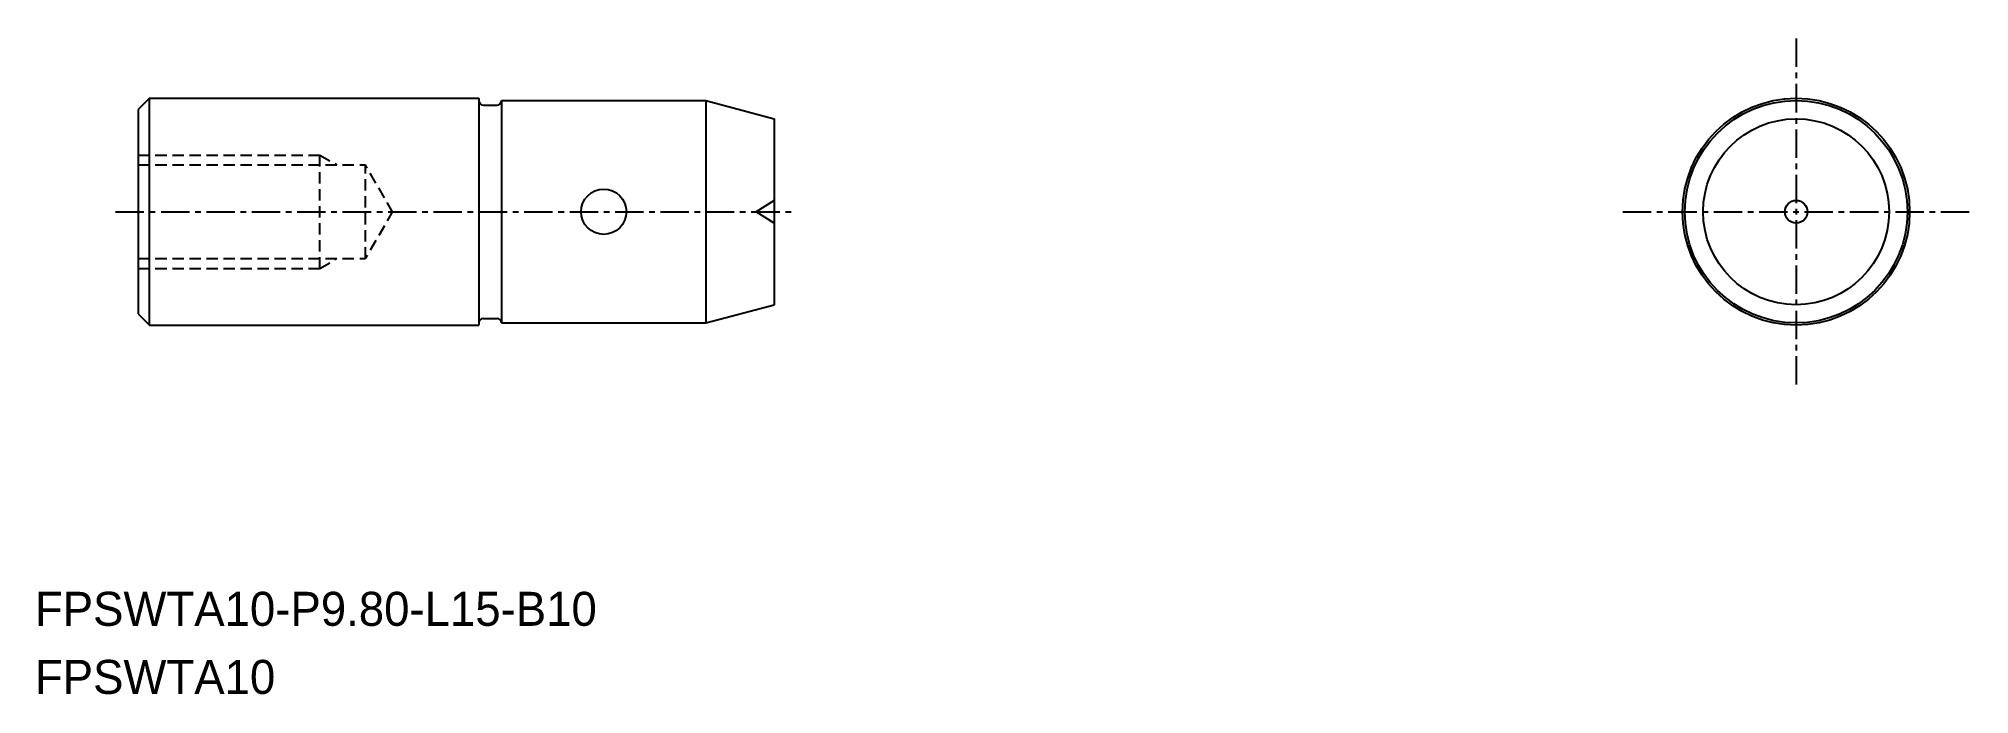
# Model space of a CAD drawing. Extents: x -1726 to -1640.9, y -600 to -571.1.
import ezdxf

# ---------------------------------------------------------------- set-up
doc = ezdxf.new("R2010")
doc.units = 0
doc.linetypes.add('CENTER', pattern=[2, 1.25, -0.25, 0.25, -0.25])
doc.linetypes.add('DASHED', pattern=[0.75, 0.5, -0.25])
doc.layers.get('0').update_dxf_attribs({"linetype": 'CONTINUOUS'})
doc.layers.add('CENTER', color=1, linetype='CENTER')

msp = doc.modelspace()

# ---------------------------------------------------------------- linework, layer by layer
at = {"color": 7, "linetype": 'CONTINUOUS'}
for p, q in [((-1721.097, -573.698), (-1721.597, -574.198)), ((-1721.097, -573.698), (-1706.597, -573.698)), ((-1721.097, -583.698), (-1721.097, -573.698)), ((-1706.597, -573.698), (-1706.597, -573.798)), ((-1706.397, -573.998), (-1705.797, -573.998)), ((-1705.597, -573.798), (-1696.597, -573.798)), ((-1705.597, -573.798), (-1705.597, -573.798)), ((-1696.597, -573.798), (-1693.597, -574.601)), ((-1721.597, -574.198), (-1721.597, -583.198)), ((-1693.597, -574.601), (-1693.597, -582.794)), ((-1721.597, -583.198), (-1721.097, -583.698)), ((-1696.597, -583.598), (-1693.597, -582.794)), ((-1721.097, -583.698), (-1706.597, -583.698)), ((-1706.397, -583.398), (-1705.797, -583.398)), ((-1705.597, -583.598), (-1705.597, -583.598)), ((-1705.597, -583.598), (-1696.597, -583.598))]:
    msp.add_line(p, q, dxfattribs=at)
for p, q in [((-1706.597, -573.698), (-1706.597, -583.698)), ((-1705.597, -573.798), (-1705.597, -583.598))]:
    msp.add_line(p, q)
at = {"linetype": 'CONTINUOUS'}
msp.add_line((-1696.597, -573.798), (-1696.597, -583.598), dxfattribs=at)
at = {"color": 3, "linetype": 'DASHED'}
for p, q in [((-1721.597, -576.198), (-1713.597, -576.198)), ((-1713.597, -581.198), (-1713.597, -576.198)), ((-1713.597, -576.198), (-1712.848, -576.631)), ((-1721.597, -576.631), (-1711.597, -576.631)), ((-1711.597, -580.765), (-1711.597, -576.631)), ((-1710.385, -578.731), (-1711.597, -576.631)), ((-1710.385, -578.665), (-1711.597, -580.765)), ((-1721.597, -580.765), (-1711.597, -580.765)), ((-1713.597, -581.198), (-1712.848, -580.765)), ((-1721.597, -581.198), (-1713.597, -581.198))]:
    msp.add_line(p, q, dxfattribs=at)
at = {"color": 3}
for p in [(-1693.597, -578.198), (-1693.597, -579.198)]:
    msp.add_line(p, (-1694.377, -578.698), dxfattribs=at)
at = {"linetype": 'CONTINUOUS'}
for radius in [5, 4.9]:
    msp.add_circle((-1648.578, -578.698), radius, dxfattribs=at)
for centre, radius in [((-1648.578, -578.698), 4.096), ((-1701.097, -578.698), 1), ((-1648.578, -578.698), 0.5)]:
    msp.add_circle(centre, radius)
at = {"color": 7, "linetype": 'CONTINUOUS'}
for centre, start, end in [((-1706.397, -573.798), 180, 270), ((-1705.797, -573.798), 270, 360), ((-1706.397, -583.598), 90, 180), ((-1705.797, -583.598), 0, 90)]:
    msp.add_arc(centre, 0.2, start, end, dxfattribs=at)
msp.add_point((-1721.597, -578.698), dxfattribs=at)
at = {"layer": 'CENTER', "color": 1, "linetype": 'CENTER'}
for p, q in [((-1648.578, -571.068), (-1648.578, -586.328)), ((-1722.597, -578.698), (-1692.597, -578.698)), ((-1656.208, -578.698), (-1640.948, -578.698))]:
    msp.add_line(p, q, dxfattribs=at)

# ---------------------------------------------------------------- texts
for s, p in [('FPSWTA10-P9.80-L15-B10', (-1726.152, -596.947)), ('FPSWTA10', (-1726.152, -599.947))]:
    msp.add_text(s, height=1.5).set_placement(p)

doc.saveas('drawing.dxf')
